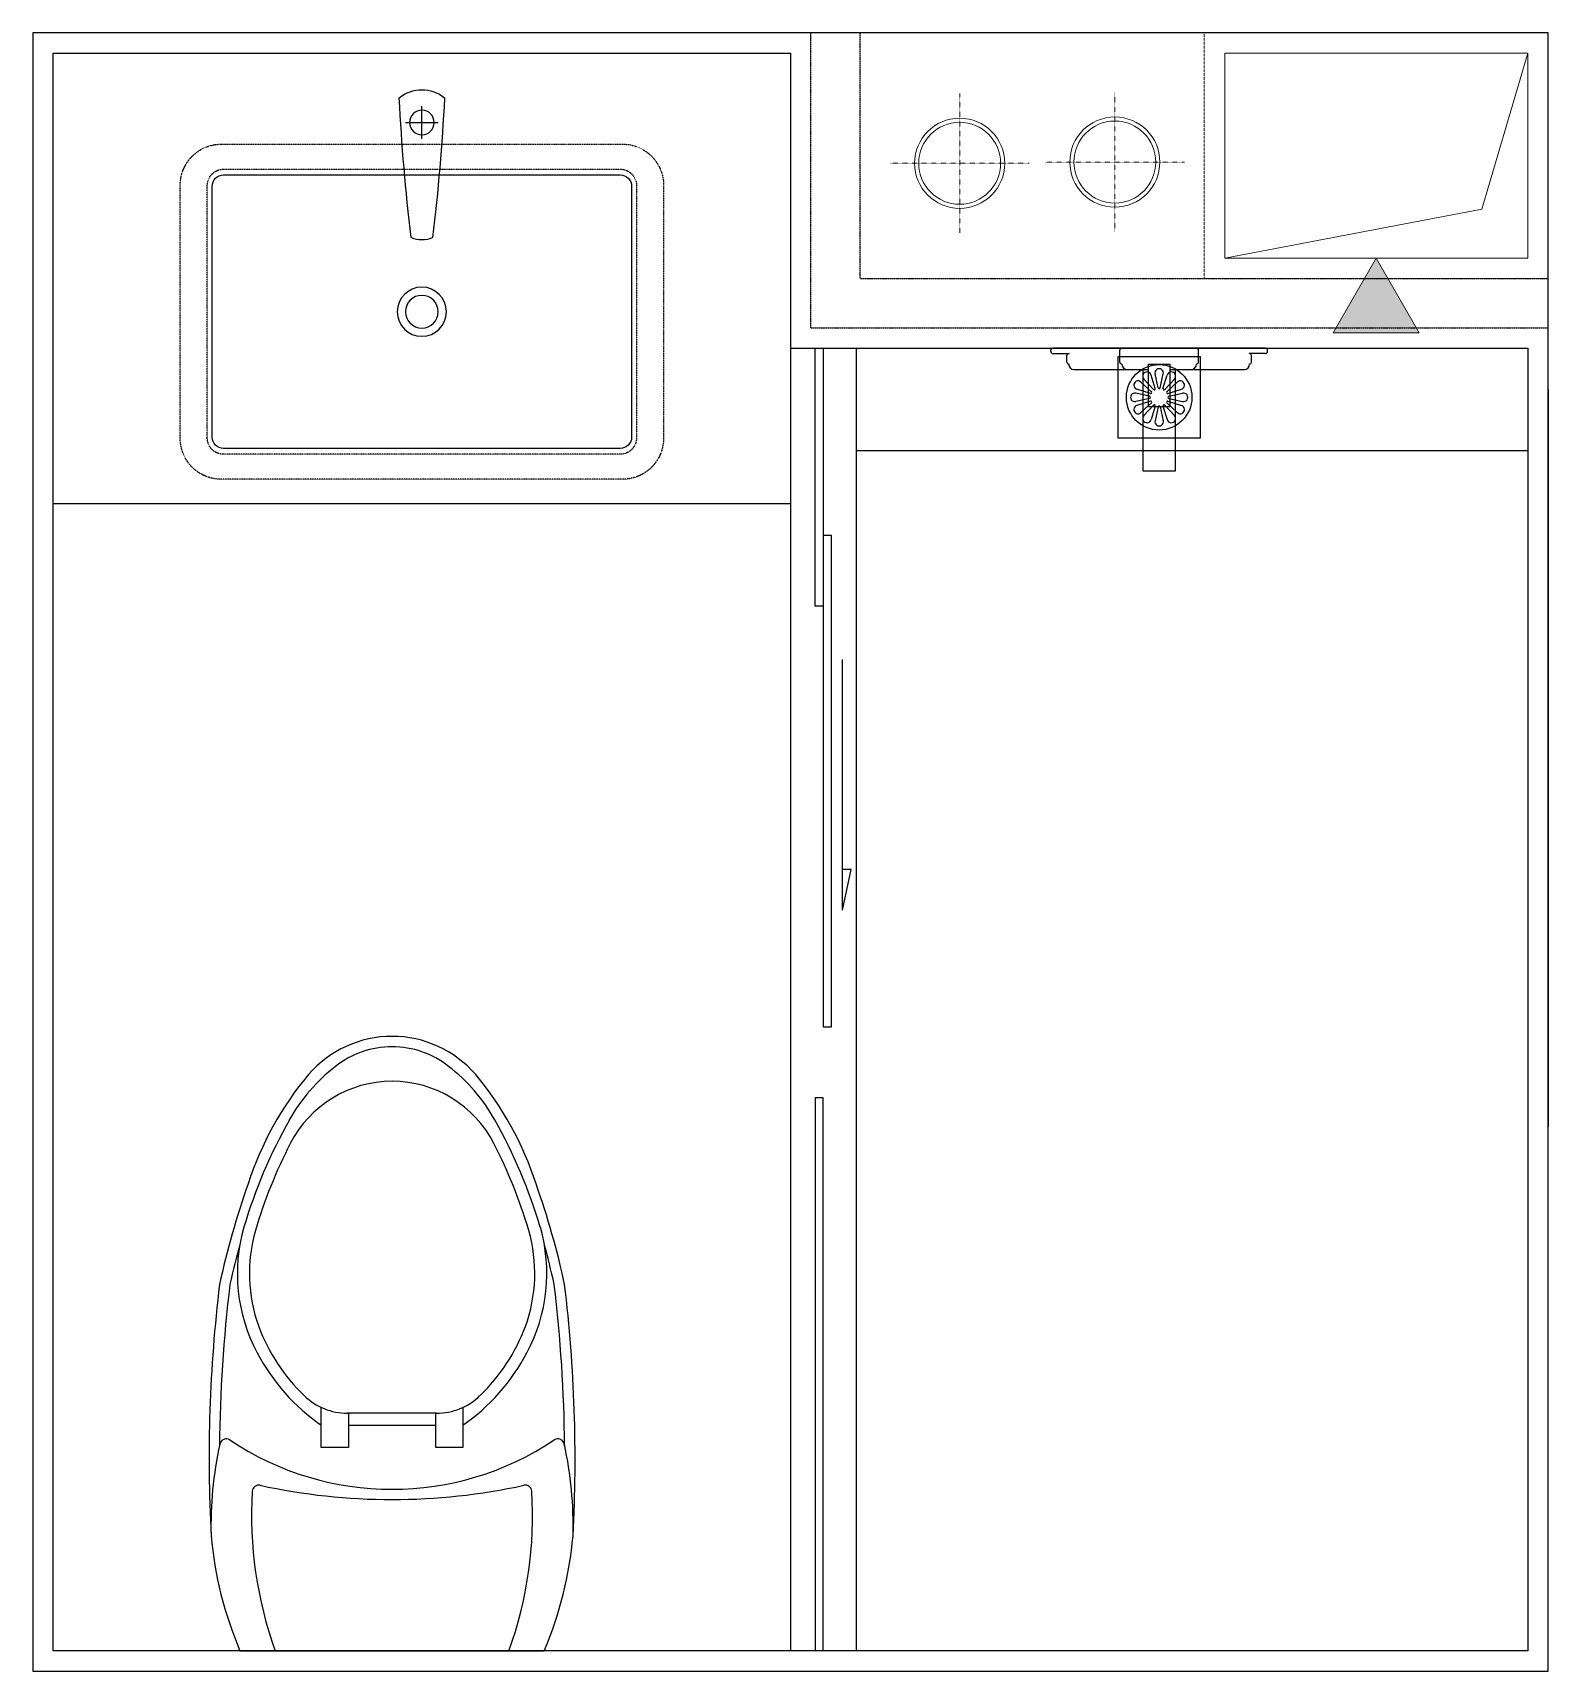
# Model space of a CAD drawing. Header units: millimetres. Extents: x 1047 to 2897, y 955 to 2955.
import ezdxf

# ---------------------------------------------------------------- set-up
doc = ezdxf.new("R2010")
doc.units = ezdxf.units.MM
doc.linetypes.add('DASH', pattern=[0.35, 0.25, -0.1])
doc.linetypes.add('DASHED2', pattern=[0.375, 0.25, -0.125])
for name, color, linetype in [('.P-不到顶玻璃隔断', 75, 'Continuous'), ('.P-卫生间台阶', 43, 'Continuous'), ('.PF-地漏', 30, 'Continuous'), ('.PF-洁具', 150, 'Continuous'), ('A-WALL-MOVE', 4, 'Continuous'), ('A-WINDOW', 2, 'Continuous'), ('A-厨卫装修线', 145, 'Continuous'), ('Sunac-地漏', 30, 'Continuous'), ('Sunac-小五金', 8, 'Continuous'), ('Sunac_水盆', 150, 'Continuous'), ('Sunac_马桶', 150, 'Continuous')]:
    doc.layers.add(name, color=color, linetype=linetype)
doc.layers.add('A-排气道', color=12, linetype='Continuous', lineweight=18)
doc.layers.add('Sunac_立管', color=80, linetype='Continuous', lineweight=18)

# ---------------------------------------------------------------- blocks, each defined once
blk = doc.blocks.new('A$C5C5C78EF')
at = {"layer": 'A-排气道', "ltscale": 0.5}
blk.add_hatch(color=256, dxfattribs=at).paths.add_polyline_path([(-275, -210), (-366.1, -262.6), (-366.1, -157.4)])
at = {"layer": 'A-排气道', "linetype": 'DASHED2'}
blk.add_lwpolyline([(-300, -420), (-300, 0), (0, 0), (0, -420)], close=True, dxfattribs=at)
at = {"layer": 'A-排气道', "ltscale": 0.5}
for points in [[(-275, -395), (-275, -25), (-25, -25), (-25, -395)], [(-275, -210), (-366.1, -262.6), (-366.1, -157.4)]]:
    blk.add_lwpolyline(points, close=True, dxfattribs=at)
blk.add_lwpolyline([(-275, -395), (-215.5, -81.2), (-25, -25)], dxfattribs=at)
blk = doc.blocks.new('A$C04FB5E3C')
at = {"layer": '.PF-洁具', "color": 250, "linetype": 'DASH', "ltscale": 0.5}
for p, q in [((385.5, 295), (76.5, 295)), ((26.5, 245), (26.5, -245)), ((435.5, -245), (435.5, 245)), ((76.5, -295), (385.5, -295))]:
    blk.add_line(p, q, dxfattribs=at)
at = {"layer": '.PF-洁具'}
for p, q in [((64, 242), (64, -242)), ((384, 256), (78, 256)), ((398, -242), (398, 242)), ((78, -256), (384, -256))]:
    blk.add_line(p, q, dxfattribs=at)
at = {"layer": '.PF-洁具', "color": 250, "linetype": 'ByBlock', "ltscale": 0.1}
blk.add_line((20, 0), (-20, 0), dxfattribs=at)
at = {"layer": '.PF-洁具', "color": 250}
blk.add_line((0, 20), (0, -20), dxfattribs=at)
at = {"layer": '.PF-洁具', "color": 250, "linetype": 'DASH', "ltscale": 0.5}
blk.add_lwpolyline([(77, -262), (385, -262, 0.414214), (405, -242), (405, 242, 0.414214), (385, 262), (77, 262, 0.414214), (57, 242), (57, -242, 0.414214)], format="xyb", close=True, dxfattribs=at)
at = {"layer": '.PF-洁具'}
blk.add_lwpolyline([(140.3, 13.1, -0.204812), (140.3, -13.1, 253478688076.269409)], format="xyb", dxfattribs=at)
blk.add_circle((231, 0), 30, dxfattribs=at)
at = {"layer": '.PF-洁具', "color": 250, "linetype": 'ByBlock', "ltscale": 0.1}
blk.add_circle((0, 0), 15, dxfattribs=at)
at = {"layer": '.PF-洁具', "color": 250}
blk.add_circle((231, 0), 20, dxfattribs=at)
at = {"layer": '.PF-洁具', "color": 250, "linetype": 'DASH', "ltscale": 0.5}
for centre, start, end in [((76.5, 245), 90, 180), ((385.5, 245), 0, 90), ((76.5, -245), 180, 270), ((385.5, -245), 270, 0)]:
    blk.add_arc(centre, 50, start, end, dxfattribs=at)
at = {"layer": '.PF-洁具'}
for centre, radius, start, end in [((78, 242), 14, 90, 180), ((384, 242), 14, 0, 90), ((-162.4, -2543), 2574, 83.2453, 87.0506), ((-162.4, 2543), 2574, 272.9494, 276.7547), ((78, -242), 14, 180, 270), ((384, -242), 14, 270, 0)]:
    blk.add_arc(centre, radius, start, end, dxfattribs=at)
at = {"layer": '.PF-洁具', "linetype": 'ByBlock', "ltscale": 0.1}
blk.add_arc((3.1, 0), 43.1, 140.1519, 219.8481, dxfattribs=at)
blk = doc.blocks.new('Sunac_台盆900')
at = {"layer": 'Sunac_水盆', "ltscale": 0.5}
blk.add_lwpolyline([(-550, 0), (-550, 900), (0, 900), (0, 0)], close=True, dxfattribs=at)
at = {"layer": 'Sunac_水盆', "xscale": -1}
blk.add_blockref('A$C04FB5E3C', (-84.5, 450), dxfattribs=at)
blk = doc.blocks.new('Sunac_马桶750')
at = {"layer": 'Sunac_马桶'}
blk.add_line((185.7, 0), (-185.7, 0), dxfattribs=at)
at = {"layer": 'Sunac_马桶', "color": 250, "linetype": 'ByBlock'}
for p, q in [((-86.4, -248.2), (-53.3, -248.2)), ((-86.4, -297), (-86.4, -248.2)), ((-53.3, -248.2), (-53.3, -290)), ((53.3, -248.2), (86.4, -248.2)), ((53.3, -290), (53.3, -248.2)), ((86.4, -248.2), (86.4, -297)), ((53.3, -275.4), (-53.3, -275.4)), ((-54.4, -290), (54.4, -290))]:
    blk.add_line(p, q, dxfattribs=at)
at = {"layer": 'Sunac_马桶'}
for centre, radius, start, end in [((234.6, -180), 457.2, 156.8161, 175.0321), ((-234.6, -180), 457.2, 4.9679, 23.1839), ((1554.6, -234.6), 1778, 176.9639, 186.8656), ((239.2, -152.9), 460.3, 178.4417, 192.437), ((-239.2, -152.9), 460.3, 347.5629, 1.558), ((-1554.6, -234.6), 1778, 353.1344, 3.036), ((0, -552.7), 355.6, 56.167, 123.833), ((-202.4, -250.7), 7.94, 189.7713, 303.8331), ((202.4, -250.7), 7.94, 236.167, 350.2287), ((745.5, -241.8), 977.9, 192.1213, 199.5996), ((-745.5, -241.8), 977.9, 340.4004, 347.8787), ((199.3, -449.9), 393.7, 197.7237, 220.0528), ((-199.3, -449.9), 393.7, 319.9472, 342.2763), ((0, -615.1), 134.9, 220.8335, 319.1665)]:
    blk.add_arc(centre, radius, start, end, dxfattribs=at)
at = {"layer": 'Sunac_马桶', "color": 250, "linetype": 'ByBlock'}
for centre, radius, start, end in [((316.8, -165.3), 488.3, 160.2178, 183.4613), ((-316.8, -165.3), 488.3, 356.5386, 19.7822), ((-162.7, -194.2), 7.94, 184.2381, 282.304), ((0, -940.2), 755.6, 77.6962, 102.3038), ((162.7, -194.2), 7.94, 257.6962, 355.7619), ((1567.3, -234.6), 1778, 180.4947, 186.8656), ((-1567.3, -234.6), 1778, 353.1344, 359.5053), ((51.9, -476.4), 244, 124.5259, 152.5265), ((-51.9, -476.4), 244, 27.4735, 55.4741), ((-54.4, -366.2), 76.2, 90, 133.9968), ((54.4, -366.2), 76.2, 46.0032, 90), ((51.9, -476.4), 229.3, 133.9968, 159.4423), ((-51.9, -476.4), 229.3, 20.5577, 46.0032), ((16.8, -460.7), 205.7, 151.8794, 195.9425), ((-16.8, -460.7), 205.7, 344.0575, 28.1206), ((16.8, -460.7), 191, 160.1349, 195.9191), ((-16.8, -460.7), 191, 344.0809, 19.8651), ((745.1, -241.4), 965.2, 192.3041, 195.3816), ((-745.1, -241.4), 965.2, 344.6184, 347.6959), ((427.8, -336.2), 635, 196.5593, 209.3999), ((427.8, -336.2), 620.4, 196.5666, 207.1313), ((-427.8, -336.2), 620.4, 332.8687, 343.4334), ((-427.8, -336.2), 635, 330.6001, 343.4407), ((0, -555.4), 139.7, 207.1313, 332.8687), ((62.8, -542.3), 215.9, 209.3045, 232.3768), ((-62.8, -542.3), 215.9, 307.6232, 330.6955), ((0, -626.2), 111.1, 231.6356, 270), ((0, -626.2), 111.1, 270, 308.3644)]:
    blk.add_arc(centre, radius, start, end, dxfattribs=at)
blk = doc.blocks.new('lyt')
for p, q in [((-19.5, 129.7), (-19.5, -129.7)), ((-15.6, 132.3), (-16.9, 132.3)), ((-13, 129.7), (-13, 130.3)), ((-13, 129.7), (-13, 110)), ((-2.6, 112.6), (-10.4, 112.6)), ((0, 110.5), (-0.1, 110.5)), ((6.5, 13), (6.5, 104)), ((-2.6, 48.1), (-16.9, 48.1)), ((0, -13), (0, 13)), ((0, 13), (52, 13)), ((6.5, 19.5), (130.5, 19.5)), ((52, 13), (52, -13)), ((130.5, 19.5), (130.5, -19.5)), ((52, -13), (0, -13)), ((6.5, -104), (6.5, -13)), ((130.5, -19.5), (6.5, -19.5)), ((-2.6, -48.1), (-16.9, -48.1)), ((-13, -129.7), (-13, -110)), ((-2.6, -112.6), (-10.4, -112.6)), ((0, -110.5), (-0.1, -110.5)), ((-15.6, -132.3), (-16.9, -132.3))]:
    blk.add_line(p, q)
for centre, radius, start, end in [((-16.9, 129.7), 2.6, 90, 180), ((-15.6, 129.7), 2.6, 0, 90), ((-10.4, 110), 2.6, 90, 180), ((-2.6, 110), 2.6, 0, 90), ((0, 104), 6.5, 0, 90), ((-16.9, 45.5), 2.6, 90, 180), ((-2.6, 45.5), 2.6, 0, 90), ((0, 39), 6.5, 0, 90), ((0, -39), 6.5, 270, 0), ((-16.9, -45.5), 2.6, 180, 270), ((-2.6, -45.5), 2.6, 270, 0), ((-10.4, -110), 2.6, 180, 270), ((-2.6, -110), 2.6, 270, 0), ((0, -104), 6.5, 270, 0), ((-16.9, -129.7), 2.6, 180, 270), ((-15.6, -129.7), 2.6, 270, 0)]:
    blk.add_arc(centre, radius, start, end)
blk = doc.blocks.new('地漏')
at = {"layer": '.PF-地漏'}
for p, q in [((-50, -50), (-50, 50)), ((-50, 50), (50, 50)), ((-50, -50), (-50, 50)), ((-50, 50), (50, 50)), ((50, 50), (50, -50)), ((50, 50), (50, -50)), ((50, -50), (-50, -50)), ((50, -50), (-50, -50))]:
    blk.add_line(p, q, dxfattribs=at)
at = {"layer": '.PF-地漏', "color": 251}
for p, q in [((-6.9, 9.4), (-18.6, 22.2)), ((-6.9, 9.4), (-18.6, 22.2)), ((-4.7, 10.7), (-9.9, 27.2)), ((-4.7, 10.7), (-9.9, 27.2)), ((-1.3, 11.7), (-5, 28.5)), ((-1.3, 11.7), (-5, 28.5)), ((1.3, 11.7), (5, 28.5)), ((1.3, 11.7), (5, 28.5)), ((4.7, 10.7), (9.9, 27.2)), ((4.7, 10.7), (9.9, 27.2)), ((6.9, 9.4), (18.6, 22.2)), ((6.9, 9.4), (18.6, 22.2)), ((-11.7, 1.3), (-28.5, 5)), ((-11.7, 1.3), (-28.5, 5)), ((-10.7, 4.7), (-27.2, 9.9)), ((-10.7, 4.7), (-27.2, 9.9)), ((-9.4, 6.9), (-22.2, 18.6)), ((-9.4, 6.9), (-22.2, 18.6)), ((9.4, 6.9), (22.2, 18.6)), ((9.4, 6.9), (22.2, 18.6)), ((10.7, 4.7), (27.2, 9.9)), ((10.7, 4.7), (27.2, 9.9)), ((11.7, 1.3), (28.5, 5)), ((11.7, 1.3), (28.5, 5)), ((-11.7, -1.3), (-28.5, -5)), ((-11.7, -1.3), (-28.5, -5)), ((-10.7, -4.7), (-27.2, -9.9)), ((-10.7, -4.7), (-27.2, -9.9)), ((-9.4, -6.9), (-22.2, -18.6)), ((-9.4, -6.9), (-22.2, -18.6)), ((-6.9, -9.4), (-18.6, -22.2)), ((-6.9, -9.4), (-18.6, -22.2)), ((-4.7, -10.7), (-9.9, -27.2)), ((-4.7, -10.7), (-9.9, -27.2)), ((-1.3, -11.7), (-5, -28.5)), ((-1.3, -11.7), (-5, -28.5)), ((1.3, -11.7), (5, -28.5)), ((1.3, -11.7), (5, -28.5)), ((4.7, -10.7), (9.9, -27.2)), ((4.7, -10.7), (9.9, -27.2)), ((6.9, -9.4), (18.6, -22.2)), ((6.9, -9.4), (18.6, -22.2)), ((9.4, -6.9), (22.2, -18.6)), ((9.4, -6.9), (22.2, -18.6)), ((10.7, -4.7), (27.2, -9.9)), ((10.7, -4.7), (27.2, -9.9)), ((11.7, -1.3), (28.5, -5)), ((11.7, -1.3), (28.5, -5))]:
    blk.add_line(p, q, dxfattribs=at)
blk.add_circle((0, 0), 40, dxfattribs=at)
blk.add_circle((0, 0), 40, dxfattribs=at)
for centre, radius, start, end in [((-25.8, 14.9), 5.18, 44.9995, 255), ((-25.8, 14.9), 5.18, 44.9995, 255), ((-14.9, 25.8), 5.18, 14.9995, 225), ((-14.9, 25.8), 5.18, 14.9995, 225), ((0, 29.8), 5.18, 344.9995, 195), ((0, 29.8), 5.18, 344.9995, 195), ((14.9, 25.8), 5.18, 314.9995, 165), ((14.9, 25.8), 5.18, 314.9995, 165), ((25.8, 14.9), 5.18, 284.9995, 135), ((25.8, 14.9), 5.18, 284.9995, 135), ((-29.8, 0), 5.18, 74.9995, 285), ((-29.8, 0), 5.18, 74.9995, 285), ((-12, 0), 1.34, 285, 75.0009), ((-12, 0), 1.34, 285, 75.0009), ((-10.4, 6), 1.34, 255, 45.0009), ((-10.4, 6), 1.34, 255, 45.0009), ((-6, 10.4), 1.34, 225, 15.0009), ((-6, 10.4), 1.34, 225, 15.0009), ((0, 12), 1.34, 195, 345.0009), ((0, 12), 1.34, 195, 345.0009), ((6, 10.4), 1.34, 165, 315.0009), ((6, 10.4), 1.34, 165, 315.0009), ((10.4, 6), 1.34, 135, 285.0009), ((10.4, 6), 1.34, 135, 285.0009), ((12, 0), 1.34, 105, 255.0009), ((12, 0), 1.34, 105, 255.0009), ((29.8, 0), 5.18, 254.9995, 105), ((29.8, 0), 5.18, 254.9995, 105), ((-25.8, -14.9), 5.18, 104.9995, 315), ((-25.8, -14.9), 5.18, 104.9995, 315), ((-10.4, -6), 1.34, 315, 105.0009), ((-10.4, -6), 1.34, 315, 105.0009), ((-6, -10.4), 1.34, 345, 135.0009), ((-6, -10.4), 1.34, 345, 135.0009), ((0, -12), 1.34, 15, 165.0009), ((0, -12), 1.34, 15, 165.0009), ((6, -10.4), 1.34, 45, 195.0009), ((6, -10.4), 1.34, 45, 195.0009), ((10.4, -6), 1.34, 75, 225.0009), ((10.4, -6), 1.34, 75, 225.0009), ((25.8, -14.9), 5.18, 224.9995, 75), ((25.8, -14.9), 5.18, 224.9995, 75), ((-14.9, -25.8), 5.18, 134.9995, 345), ((-14.9, -25.8), 5.18, 134.9995, 345), ((0, -29.8), 5.18, 164.9995, 15), ((0, -29.8), 5.18, 164.9995, 15), ((14.9, -25.8), 5.18, 194.9995, 45), ((14.9, -25.8), 5.18, 194.9995, 45)]:
    blk.add_arc(centre, radius, start, end, dxfattribs=at)
blk = doc.blocks.new('Sunac_地漏五金')
at = {"layer": 'Sunac-地漏', "extrusion": (0, 0, -1), "xscale": -1, "zscale": -1, "rotation": 270}
blk.add_blockref('地漏', (60, 0), dxfattribs=at)
at = {"layer": 'Sunac-小五金', "ltscale": 0.5, "extrusion": (0, 0, -1), "xscale": -1, "zscale": -1, "rotation": 180}
blk.add_blockref('lyt', (19.5, 0), dxfattribs=at)
blk = doc.blocks.new('Sunac_I淋浴房1')
at = {"layer": '.P-不到顶玻璃隔断'}
for p, q in [((63.6, 904.2), (63.6, 1210.1)), ((63.6, 904.2), (74.1, 953.8)), ((74.1, 953.8), (63.6, 953.8))]:
    blk.add_line(p, q, dxfattribs=at)
for points in [[(40, 1590), (40, 1275), (30, 1275), (30, 1590)], [(40, 0), (40, 675), (30, 675), (30, 0)]]:
    blk.add_lwpolyline(points, dxfattribs=at)
blk.add_lwpolyline([(40, 1361.5), (40, 761.5), (50, 761.5), (50, 1361.5)], close=True, dxfattribs=at)
at = {"layer": '.P-卫生间台阶'}
for points in [[(0, 1590), (0, 0)], [(80, 1590), (80, 0)]]:
    blk.add_lwpolyline(points, dxfattribs=at)
blk = doc.blocks.new('立管_170_170')
at = {"layer": 'Sunac_立管', "linetype": 'DASH', "ltscale": 0.2}
for p, q in [((0, 85), (0, -85)), ((-85, 0), (85, 0))]:
    blk.add_line(p, q, dxfattribs=at)
at = {"layer": 'Sunac_立管'}
for radius in [55, 50]:
    blk.add_circle((0, 0), radius, dxfattribs=at)

msp = doc.modelspace()

# ---------------------------------------------------------------- linework, layer by layer
at = {"layer": '.P-卫生间台阶'}
msp.add_line((2052.5, 2444.8), (2872.5, 2444.8), dxfattribs=at)
at = {"layer": 'A-WALL-MOVE', "linetype": 'DASH'}
for p, q in [((1997.5, 2594.8), (1997.5, 2954.8)), ((2057.5, 2654.8), (2057.5, 2954.8)), ((2057.5, 2654.8), (2897.5, 2654.8)), ((1997.5, 2594.8), (2897.5, 2594.8))]:
    msp.add_line(p, q, dxfattribs=at)
at = {"layer": 'A-WALL-MOVE'}
msp.add_lwpolyline([(1047.5, 954.8), (2897.5, 954.8), (2897.5, 2954.8), (1047.5, 2954.8)], close=True, dxfattribs=at)
at = {"layer": 'A-WINDOW', "extrusion": (0, 0, -1)}
for p, q in [((1047.5, 2519.2), (1047.5, 1619.2)), ((2897.5, 2519.2), (2897.5, 1619.2))]:
    msp.add_line(p, q, dxfattribs=at)
at = {"layer": 'A-厨卫装修线', "color": 6}
msp.add_lwpolyline([(2872.5, 979.8), (1072.5, 979.8), (1072.5, 2929.8), (1972.5, 2929.8), (1972.5, 2569.8), (2872.5, 2569.8)], close=True, dxfattribs=at)

# ---------------------------------------------------------------- block references
for name, p, rotation in [('Sunac_台盆900', (1972.5, 2929.8), 90), ('Sunac_地漏五金', (2422.5, 2569.8), 90), ('Sunac_马桶750', (1486.1, 979.8), 180)]:
    msp.add_blockref(name, p, dxfattribs=dict(rotation=rotation))
for name, p in [('立管_170_170', (2179, 2795.5)), ('立管_170_170', (2368.4, 2797)), ('Sunac_I淋浴房1', (1972.5, 979.8))]:
    msp.add_blockref(name, p)
at = {"layer": 'A-排气道', "ltscale": 0.5, "extrusion": (0, 0, -1), "zscale": -1, "rotation": 90}
msp.add_blockref('A$C5C5C78EF', (-2897.5, 2954.8), dxfattribs=at)

doc.saveas('drawing.dxf')
